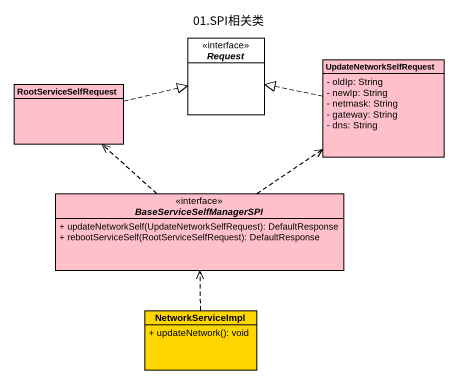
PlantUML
@startuml
title 01.SPI相关类
hide circle
hide empty members
skinparam classAttributeIconSize 0
interface Request <<interface>> #FFFFFF
class UpdateNetworkSelfRequest #FFC0CB {
  - oldIp: String
  - newIp: String
  - netmask: String
  - gateway: String
  - dns: String
}
class RootServiceSelfRequest #FFC0CB
interface BaseServiceSelfManagerSPI <<interface>> #FFC0CB {
  + updateNetworkSelf(UpdateNetworkSelfRequest): DefaultResponse
  + rebootServiceSelf(RootServiceSelfRequest): DefaultResponse
}
class NetworkServiceImpl #FFD700 {
  + updateNetwork(): void
}
UpdateNetworkSelfRequest .left.|> Request
RootServiceSelfRequest .right.|> Request
BaseServiceSelfManagerSPI .up.> UpdateNetworkSelfRequest
BaseServiceSelfManagerSPI .up.> RootServiceSelfRequest
NetworkServiceImpl .up.> BaseServiceSelfManagerSPI
@enduml
